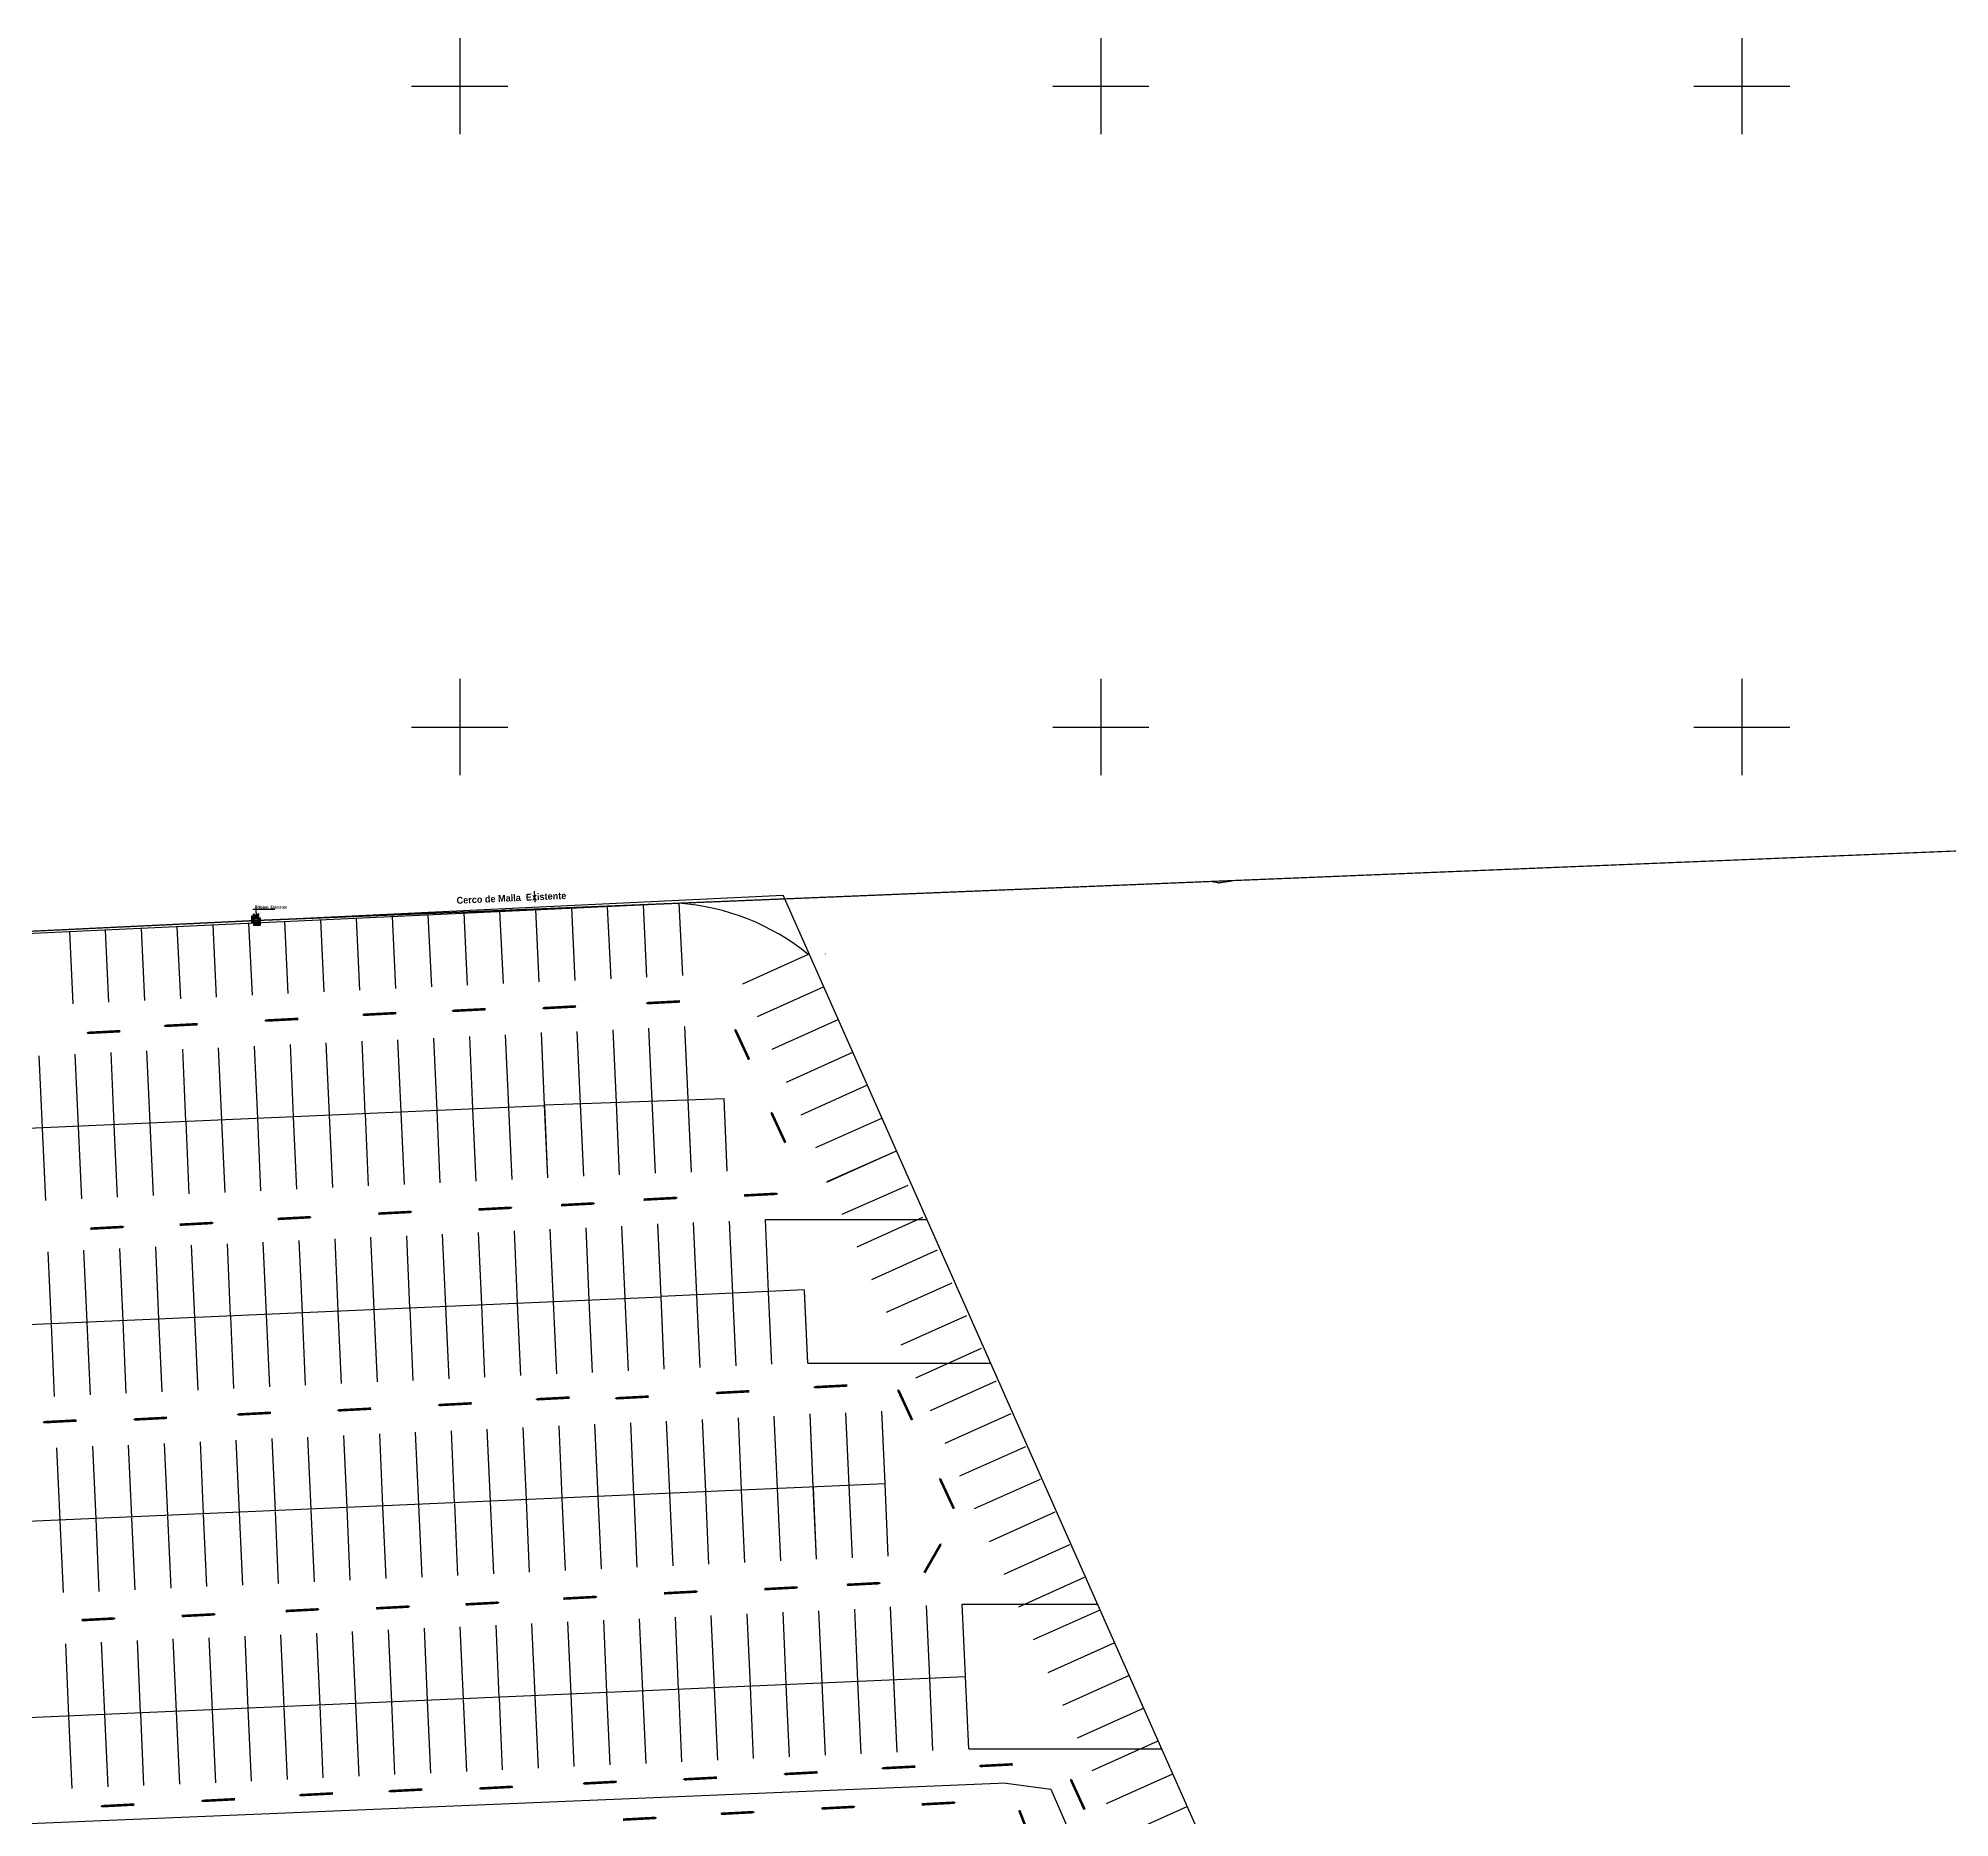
# Model space of a CAD drawing. Header units: millimetres. Extents: x 793 to 3159, y 750 to 2095.
# Drawn here: x 994.2 to 1143.3, y 1340.8 to 1479.6 of the extents above; entities that cross this region are included whole.
import ezdxf

# ---------------------------------------------------------------- set-up
doc = ezdxf.new("R2010")
doc.units = ezdxf.units.MM
for name, color, linetype in [('A-PISOS-HATCH', 8, 'Continuous'), ('cerco de malla', 7, 'Continuous'), ('CONCRETOS', 64, 'Continuous'), ('CURVD', 6, 'Continuous'), ('CURVD01', 41, 'Continuous'), ('DIMEN', 7, 'Continuous'), ('ESTACIONAMIENTO', 8, 'Continuous'), ('MOJON', 132, 'Continuous'), ('poligono real existente', 210, 'Continuous'), ('RETUTM01', 8, 'Continuous'), ('VERTICES', 210, 'Continuous')]:
    doc.layers.add(name, color=color, linetype=linetype)
doc.styles.get("Standard").update_dxf_attribs({"font": 'arial.ttf'})
doc.styles.add('TEXTOS', font='cityb___.ttf', dxfattribs={"height": 0.25})
doc.linetypes.add('RAYACONTDIAG', pattern='A,0.8,["/",Standard,S=0.08,R=0,X=0.025,Y=-0.04],0', length=0.8)
doc.linetypes.add('RAYACONTX', pattern='A,0.8,["X",Standard,S=0.08,R=0,X=0.025,Y=-0.04],0', length=0.8)

# ---------------------------------------------------------------- blocks, each defined once
blk = doc.blocks.new('A$C67FB3449')
at = {"layer": 'MOJON'}
h = blk.add_hatch(color=256, dxfattribs=at)
h.paths.add_polyline_path([(0.56, 0.69), (0, 0.69), (0, 0.13), (0.05, 0.18), (0.05, 0.64), (0.51, 0.64)])
h.paths.add_polyline_path([(0.58, 0.58), (0.11, 0.58), (0.11, 0.11), (0.58, 0.11)])
h.paths.add_polyline_path([(0.5, 0.5), (0.5, 0.19), (0.19, 0.19), (0.19, 0.5)], flags=16)
h.paths.add_polyline_path([(0.69, 0.56), (0.64, 0.51), (0.64, 0.05), (0.18, 0.05), (0.13, 0), (0.69, 0)])
h = blk.add_hatch(color=256, dxfattribs=at)
h.paths.add_polyline_path([(0.56, 0.69), (0, 0.69), (0, 0.13), (0.05, 0.18), (0.05, 0.64), (0.51, 0.64)])
h.paths.add_polyline_path([(0.58, 0.58), (0.11, 0.58), (0.11, 0.11), (0.58, 0.11)])
h.paths.add_polyline_path([(0.5, 0.5), (0.5, 0.19), (0.19, 0.19), (0.19, 0.5)], flags=16)
h.paths.add_polyline_path([(0.69, 0.56), (0.64, 0.51), (0.64, 0.05), (0.18, 0.05), (0.13, 0), (0.69, 0)])
h = blk.add_hatch(color=256, dxfattribs=at)
h.paths.add_polyline_path([(0.56, 0.69), (0, 0.69), (0, 0.13), (0.05, 0.18), (0.05, 0.64), (0.51, 0.64)])
h.paths.add_polyline_path([(0.58, 0.58), (0.11, 0.58), (0.11, 0.11), (0.58, 0.11)])
h.paths.add_polyline_path([(0.5, 0.5), (0.5, 0.19), (0.19, 0.19), (0.19, 0.5)], flags=16)
h.paths.add_polyline_path([(0.69, 0.56), (0.64, 0.51), (0.64, 0.05), (0.18, 0.05), (0.13, 0), (0.69, 0)])
for p, q in [((0, 0.69, 211.81), (0, 0.13, 211.81)), ((0.56, 0.69, 211.81), (0, 0.69, 211.81)), ((0, 0.69, 211.81), (0, 0.13, 211.81)), ((0.56, 0.69, 211.81), (0, 0.69, 211.81)), ((0, 0.69, 211.81), (0, 0.13, 211.81)), ((0.56, 0.69, 211.81), (0, 0.69, 211.81)), ((0, 0.13, 211.81), (0.05, 0.18, 211.81)), ((0, 0.13, 211.81), (0.05, 0.18, 211.81)), ((0, 0.13, 211.81), (0.05, 0.18, 211.81)), ((0.05, 0.64, 211.81), (0.05, 0.18, 211.81)), ((0.51, 0.64, 211.81), (0.05, 0.64, 211.81)), ((0.05, 0.64, 211.81), (0.05, 0.18, 211.81)), ((0.51, 0.64, 211.81), (0.05, 0.64, 211.81)), ((0.05, 0.64, 211.81), (0.05, 0.18, 211.81)), ((0.51, 0.64, 211.81), (0.05, 0.64, 211.81)), ((0.11, 0.58, 211.81), (0.11, 0.11, 211.81)), ((0.58, 0.58, 211.81), (0.11, 0.58, 211.81)), ((0.11, 0.58, 211.81), (0.11, 0.11, 211.81)), ((0.58, 0.58, 211.81), (0.11, 0.58, 211.81)), ((0.11, 0.58, 211.81), (0.11, 0.11, 211.81)), ((0.58, 0.58, 211.81), (0.11, 0.58, 211.81)), ((0.11, 0.11, 211.81), (0.58, 0.11, 211.81)), ((0.11, 0.11, 211.81), (0.58, 0.11, 211.81)), ((0.11, 0.11, 211.81), (0.58, 0.11, 211.81)), ((0.13, 0, 211.81), (0.18, 0.05, 211.81)), ((0.13, 0, 211.81), (0.18, 0.05, 211.81)), ((0.13, 0, 211.81), (0.18, 0.05, 211.81)), ((0.13, 0, 211.81), (0.69, 0, 211.81)), ((0.13, 0, 211.81), (0.69, 0, 211.81)), ((0.13, 0, 211.81), (0.69, 0, 211.81)), ((0.18, 0.05, 211.81), (0.64, 0.05, 211.81)), ((0.18, 0.05, 211.81), (0.64, 0.05, 211.81)), ((0.18, 0.05, 211.81), (0.64, 0.05, 211.81)), ((0.19, 0.5, 211.81), (0.19, 0.19, 211.81)), ((0.5, 0.5, 211.81), (0.19, 0.5, 211.81)), ((0.19, 0.5, 211.81), (0.19, 0.19, 211.81)), ((0.5, 0.5, 211.81), (0.19, 0.5, 211.81)), ((0.19, 0.5, 211.81), (0.19, 0.19, 211.81)), ((0.5, 0.5, 211.81), (0.19, 0.5, 211.81)), ((0.19, 0.19, 211.81), (0.5, 0.19, 211.81)), ((0.19, 0.19, 211.81), (0.5, 0.19, 211.81)), ((0.19, 0.19, 211.81), (0.5, 0.19, 211.81)), ((0.5, 0.19, 211.81), (0.5, 0.5, 211.81)), ((0.5, 0.19, 211.81), (0.5, 0.5, 211.81)), ((0.5, 0.19, 211.81), (0.5, 0.5, 211.81)), ((0.51, 0.64, 211.81), (0.56, 0.69, 211.81)), ((0.51, 0.64, 211.81), (0.56, 0.69, 211.81)), ((0.51, 0.64, 211.81), (0.56, 0.69, 211.81)), ((0.58, 0.11, 211.81), (0.58, 0.58, 211.81)), ((0.58, 0.11, 211.81), (0.58, 0.58, 211.81)), ((0.58, 0.11, 211.81), (0.58, 0.58, 211.81)), ((0.64, 0.51, 211.81), (0.69, 0.56, 211.81)), ((0.64, 0.51, 211.81), (0.69, 0.56, 211.81)), ((0.64, 0.51, 211.81), (0.69, 0.56, 211.81)), ((0.64, 0.05, 211.81), (0.64, 0.51, 211.81)), ((0.64, 0.05, 211.81), (0.64, 0.51, 211.81)), ((0.64, 0.05, 211.81), (0.64, 0.51, 211.81)), ((0.69, 0, 211.81), (0.69, 0.56, 211.81)), ((0.69, 0, 211.81), (0.69, 0.56, 211.81)), ((0.69, 0, 211.81), (0.69, 0.56, 211.81))]:
    blk.add_line(p, q, dxfattribs=at)
at = {"layer": 'MOJON', "lineweight": 0}
for p, q in [((0, 0.69, 211.81), (0.69, 0, 211.81)), ((0.58, 0.58, 211.81), (0.11, 0.11, 211.81))]:
    blk.add_line(p, q, dxfattribs=at)
blk = doc.blocks.new('A$C146D1F87')
at = {"layer": 'DIMEN'}
for p, q in [((0, 1.11, 431), (1.06, 1.11, 431)), ((0.53, 0.56, 431), (0.53, 1.65, 431)), ((1.06, 1.11, 431), (3.45, 1.11, 431))]:
    blk.add_line(p, q, dxfattribs=at)
at = {"layer": 'DIMEN', "color": 5}
for p, q in [((0.06, 0.23, 431), (0.19, 0.36, 431)), ((0.53, 0, 431), (0.06, 0.23, 431)), ((0.19, 0.36, 431), (0.53, 0, 431)), ((0.53, 0.56, 431), (0.53, 0, 431)), ((0.86, 0.36, 431), (0.53, 0, 431)), ((0.53, 0, 431), (0.99, 0.23, 431)), ((0.99, 0.23, 431), (0.86, 0.36, 431))]:
    blk.add_line(p, q, dxfattribs=at)
blk = doc.blocks.new('A$C6A1540C3')
at = {"layer": 'RETUTM01', "color": 8, "linetype": 'Continuous'}
for p, q in [((3.75, 7.5), (3.75, 0)), ((0, 3.75), (7.5, 3.75))]:
    blk.add_line(p, q, dxfattribs=at)

msp = doc.modelspace()

# ---------------------------------------------------------------- linework, layer by layer
at = {"layer": 'A-PISOS-HATCH'}
for p, q in [((1041.36121, 1411.99275, 296.93267), (1041.62962, 1406.3656, 296.98527)), ((1041.36125, 1411.99197, 296.93267), (1041.62962, 1406.3656, 296.98527)), ((1044.15807, 1412.12538, 296.93267), (1044.42648, 1406.49823, 296.98527)), ((1007.79752, 1410.43075, 296.9323), (1008.06552, 1404.81222, 296.98482)), ((1010.59423, 1410.56652, 296.93228), (1010.86237, 1404.94484, 296.98483)), ((1013.39105, 1410.69993, 296.93228), (1013.65923, 1405.07747, 296.98484)), ((1016.18787, 1410.83333, 296.93228), (1016.45609, 1405.2101, 296.98485)), ((1018.98461, 1410.96831, 296.93227), (1019.25295, 1405.34272, 296.98485)), ((1021.78143, 1411.10172, 296.93227), (1022.0498, 1405.47535, 296.98486)), ((1024.57825, 1411.23513, 296.93227), (1024.84666, 1405.60798, 296.98487)), ((1027.37507, 1411.36853, 296.93227), (1027.64352, 1405.7406, 296.98487)), ((1030.17182, 1411.50351, 296.93225), (1030.44038, 1405.87323, 296.98488)), ((1032.96864, 1411.63692, 296.93225), (1033.23723, 1406.00585, 296.98489)), ((1035.76546, 1411.77033, 296.93225), (1036.03591, 1406.10035, 296.98525)), ((1038.56439, 1411.85935, 296.93267), (1038.83277, 1406.23298, 296.98526)), ((996.61024, 1409.89713, 296.9323), (996.87809, 1404.28171, 296.98479)), ((999.40706, 1410.03053, 296.9323), (999.67494, 1404.41434, 296.9848)), ((1002.20388, 1410.16394, 296.9323), (1002.4718, 1404.54696, 296.98481)), ((1005.0007, 1410.29734, 296.9323), (1005.26866, 1404.67959, 296.98482)), ((1054.24666, 1408.13173, 281.53121), (1049.10694, 1405.8233, 281.58382)), ((1055.39529, 1405.57818, 281.5312), (1050.25341, 1403.26877, 281.58383)), ((1056.54248, 1403.02397, 281.5312), (1051.39989, 1400.71425, 281.58384)), ((1057.68966, 1400.46977, 281.5312), (1052.51154, 1398.14408, 281.5842)), ((1058.79631, 1397.89736, 281.53161), (1053.65801, 1395.58956, 281.58421)), ((1059.9435, 1395.34315, 281.53161), (1054.80449, 1393.03503, 281.58421)), ((1061.09069, 1392.78895, 281.53161), (1055.66312, 1390.35123, 281.58717)), ((1063.14891, 1387.602, 281.53125), (1058.02275, 1385.29965, 281.58372)), ((1064.2961, 1385.04779, 281.53125), (1059.16923, 1382.74513, 281.58373)), ((1065.44328, 1382.49359, 281.53125), (1060.3157, 1380.1906, 281.58373)), ((1066.59047, 1379.93938, 281.53125), (1061.46218, 1377.63608, 281.58374)), ((1067.73766, 1377.38518, 281.53125), (1062.60865, 1375.08155, 281.58375)), ((1068.88484, 1374.83097, 281.53125), (1063.75513, 1372.52703, 281.58375)), ((1070.03203, 1372.27677, 281.53125), (1064.9016, 1369.9725, 281.58376)), ((1071.17922, 1369.72256, 281.53125), (1066.04808, 1367.41798, 281.58377)), ((1072.32857, 1367.16933, 281.53123), (1067.19455, 1364.86345, 281.58378)), ((1073.47575, 1364.61512, 281.53123), (1068.34103, 1362.30893, 281.58378)), ((1074.62294, 1362.06092, 281.53123), (1069.4875, 1359.75441, 281.58379)), ((1075.77157, 1359.50736, 281.53121), (1070.63398, 1357.19988, 281.5838)), ((1076.91875, 1356.95316, 281.53121), (1071.78045, 1354.64536, 281.58381)), ((1078.06594, 1354.39895, 281.53121), (1072.92693, 1352.09083, 281.58381)), ((1079.21313, 1351.84475, 281.53121), (1074.0734, 1349.53631, 281.58382)), ((1080.36175, 1349.29119, 281.5312), (1075.21988, 1346.98178, 281.58383)), ((1081.50894, 1346.73698, 281.5312), (1076.36635, 1344.42726, 281.58384)), ((1082.65613, 1344.18278, 281.5312), (1077.478, 1341.85709, 281.5842)), ((1083.76278, 1341.61037, 281.53161), (1078.62448, 1339.30257, 281.58421))]:
    msp.add_line(p, q, dxfattribs=at)
at = {"layer": 'cerco de malla', "linetype": 'RAYACONTX', "ltscale": 10}
for p, q in [((1011.17738, 1410.77698, 298.908), (1201.99133, 1418.58761, 299.436)), ((917.45278, 1406.2733, 300.004), (1011.17738, 1410.77698, 298.908))]:
    msp.add_line(p, q, dxfattribs=at)
at = {"layer": 'CURVD01', "color": 41, "linetype": 'Continuous', "elevation": 299.25}
msp.add_lwpolyline([(1085.79441, 1413.8116), (1086.03381, 1413.76922), (1086.1234, 1413.75231), (1086.18606, 1413.74016), (1086.23581, 1413.73346), (1086.2867, 1413.73285), (1086.35275, 1413.73902), (1086.44801, 1413.75262), (1086.58649, 1413.77432), (1086.78224, 1413.80479), (1087.29126, 1413.88275)], dxfattribs=at)
at = {"layer": 'Defpoints'}
for p, q in [((917.45278, 1406.2733, 293.251), (1052.29719, 1412.75288, 293.251)), ((917.45278, 1406.2733, 293.251), (1042.30929, 1412.05011, 293.251)), ((1111.02223, 1280.2211, 281.53161), (1052.29719, 1412.75288, 293.251)), ((1033.68359, 1396.30803, 296.96918), (943.87812, 1392.42091, 296.97049)), ((1047.67316, 1396.85437, 296.96842), (1033.68093, 1396.36727, 296.96973)), ((1050.89756, 1387.45424, 296.87939), (1063.50705, 1387.45424, 296.87939)), ((1042.76116, 1381.3884, 296.82622), (958.84111, 1377.72313, 296.82713)), ((1053.94719, 1381.95102, 296.82678), (1042.7585, 1381.44764, 296.82677)), ((1054.20368, 1376.23202, 296.77333), (1068.51187, 1376.23202, 296.77333)), ((1060.23141, 1366.82028, 296.68302), (970.71786, 1362.88456, 296.68376)), ((1066.2575, 1357.44514, 296.59306), (1076.80413, 1357.44514, 296.59306)), ((1066.51183, 1351.77442, 296.54006), (982.59276, 1348.0871, 296.54077)), ((1066.76437, 1346.14339, 296.48743), (1081.81195, 1346.14339, 296.48743)), ((1069.6869, 1343.47413, 296.46131), (983.47935, 1339.87101, 296.46163)), ((1069.6869, 1343.47413, 296.46131), (1073.17374, 1342.99334, 281.61651)), ((1073.17374, 1342.99334, 281.61651), (1082.08816, 1322.47582, 281.61641))]:
    msp.add_line(p, q, dxfattribs=at)
msp.add_arc((1042.88155, 1394.16115, 312.33414), 18.00952, 50.8715351, 85.9354428, dxfattribs=at)
at = {"layer": 'ESTACIONAMIENTO'}
for p, q in [((1074.93653, 1413.38438, 296.92864), (1074.93639, 1413.38684, 296.92866)), ((1077.73446, 1413.4988, 296.92827), (1077.73432, 1413.50137, 296.92829)), ((1080.5324, 1413.61322, 296.92791), (1080.53225, 1413.6159, 296.92793)), ((1041.36159, 1412.00626, 296.93297), (1041.36124, 1412.0125, 296.93303)), ((1044.15924, 1412.12576, 296.93266), (1044.15917, 1412.12703, 296.93267)), ((1046.95718, 1412.24018, 296.93229), (1046.9571, 1412.24156, 296.9323)), ((1049.75511, 1412.3546, 296.93192), (1049.75503, 1412.35609, 296.93194)), ((1052.55305, 1412.46902, 296.93156), (1052.55296, 1412.47061, 296.93157)), ((1055.35098, 1412.58344, 296.93119), (1055.35089, 1412.58514, 296.93121)), ((1058.14892, 1412.69786, 296.93083), (1058.14882, 1412.69967, 296.93085)), ((1060.94685, 1412.81228, 296.93046), (1060.94675, 1412.8142, 296.93048)), ((1063.74479, 1412.9267, 296.9301), (1063.74468, 1412.92873, 296.93012)), ((1066.54272, 1413.04112, 296.92973), (1066.5426, 1413.04326, 296.92975)), ((1069.34066, 1413.15554, 296.92937), (1069.34053, 1413.15778, 296.92939)), ((1072.13859, 1413.26996, 296.929), (1072.13846, 1413.27231, 296.92902)), ((1055.59387, 1408.15952, 296.88983), (1055.59299, 1408.1756, 296.88998)), ((1022.49218, 1395.86547, 296.96973), (1022.24037, 1401.48007, 297.02221)), ((1025.28937, 1395.99092, 296.96973), (1025.0376, 1401.60474, 297.0222)), ((1028.08656, 1396.11637, 296.96973), (1027.83482, 1401.72941, 297.02219)), ((1030.88375, 1396.24182, 296.96973), (1030.63204, 1401.85408, 297.02218)), ((1033.68093, 1396.36727, 296.96973), (1033.42661, 1402.03799, 297.02273)), ((1033.68093, 1396.36727, 296.96973), (1033.42927, 1401.97875, 297.02218)), ((1036.47812, 1396.49272, 296.96973), (1036.22554, 1402.12453, 297.02237)), ((1039.27531, 1396.61817, 296.96973), (1039.02277, 1402.2492, 297.02236)), ((1042.07243, 1396.7452, 296.96974), (1041.81999, 1402.37387, 297.02235)), ((1044.86962, 1396.87065, 296.96974), (1044.61721, 1402.49854, 297.02234)), ((1044.86962, 1396.87065, 296.96974), (1044.61725, 1402.49776, 297.02234)), ((1044.86969, 1396.86909, 296.96973), (1044.61725, 1402.49776, 297.02234)), ((994.52048, 1394.60703, 296.96969), (994.26814, 1400.23336, 297.02228)), ((997.31759, 1394.73405, 296.96971), (997.06537, 1400.35803, 297.02227)), ((1000.11478, 1394.8595, 296.96971), (999.86259, 1400.4827, 297.02226)), ((1002.91197, 1394.98495, 296.96971), (1002.65981, 1400.60737, 297.02226)), ((1005.70905, 1395.11277, 296.96973), (1005.45704, 1400.73204, 297.02225)), ((1008.50624, 1395.23822, 296.96973), (1008.25426, 1400.85671, 297.02224)), ((1011.30343, 1395.36367, 296.96973), (1011.05148, 1400.98138, 297.02223)), ((1014.10062, 1395.48912, 296.96973), (1013.8487, 1401.10605, 297.02223)), ((1016.89781, 1395.61457, 296.96973), (1016.64593, 1401.23072, 297.02222)), ((1019.69499, 1395.74002, 296.96973), (1019.44315, 1401.3554, 297.02221)), ((1017.15213, 1389.94385, 296.91673), (1016.90025, 1395.56, 296.96922)), ((1019.94932, 1390.0693, 296.91673), (1019.69748, 1395.68467, 296.96921)), ((1022.74651, 1390.19475, 296.91673), (1022.4947, 1395.80934, 296.96921)), ((1025.54369, 1390.3202, 296.91673), (1025.29192, 1395.93402, 296.9692)), ((1028.34088, 1390.44565, 296.91673), (1028.08915, 1396.05869, 296.96919)), ((1031.13807, 1390.5711, 296.91673), (1030.88637, 1396.18336, 296.96918)), ((1033.93526, 1390.69655, 296.91673), (1033.68093, 1396.36727, 296.96973)), ((1033.93526, 1390.69655, 296.91673), (1033.68359, 1396.30803, 296.96918)), ((1036.73245, 1390.822, 296.91673), (1036.47987, 1396.45381, 296.96937)), ((1039.52964, 1390.94745, 296.91673), (1039.27709, 1396.57848, 296.96936)), ((1042.32675, 1391.07448, 296.91674), (1042.07431, 1396.70315, 296.96935)), ((1045.12394, 1391.19993, 296.91674), (1044.87154, 1396.82782, 296.96934)), ((1045.12401, 1391.19837, 296.91673), (1044.87157, 1396.82704, 296.96934)), ((1045.12611, 1391.15165, 296.91629), (1044.87374, 1396.77876, 296.96889)), ((1045.12618, 1391.15009, 296.91628), (1044.87374, 1396.77876, 296.96889)), ((1047.92336, 1391.27554, 296.91628), (1047.67096, 1396.90343, 296.96888)), ((1047.92343, 1391.27398, 296.91626), (1047.671, 1396.90265, 296.96887)), ((1047.92553, 1391.22726, 296.91583), (1047.67316, 1396.85437, 296.96842)), ((994.7748, 1388.9363, 296.91669), (994.52247, 1394.56264, 296.96928)), ((997.57192, 1389.06333, 296.91671), (997.31969, 1394.68731, 296.96927)), ((1000.36911, 1389.18878, 296.91671), (1000.11691, 1394.81198, 296.96926)), ((1003.16629, 1389.31423, 296.91671), (1002.91414, 1394.93665, 296.96926)), ((1005.96338, 1389.44205, 296.91673), (1005.71136, 1395.06132, 296.96925)), ((1008.76056, 1389.5675, 296.91673), (1008.50858, 1395.18599, 296.96924)), ((1011.55775, 1389.69295, 296.91673), (1011.30581, 1395.31066, 296.96923)), ((1014.35494, 1389.8184, 296.91673), (1014.10303, 1395.43533, 296.96923)), ((1060.87214, 1392.6708, 281.53125), (1055.68313, 1390.38774, 281.58418)), ((1061.99977, 1390.1079, 281.53125), (1056.85687, 1387.84513, 281.58371)), ((1031.56975, 1380.94584, 296.82677), (1031.31794, 1386.56044, 296.87925)), ((1034.36694, 1381.07129, 296.82677), (1034.11517, 1386.68511, 296.87924)), ((1037.16413, 1381.19674, 296.82677), (1036.91239, 1386.80978, 296.87923)), ((1039.96132, 1381.32219, 296.82677), (1039.70961, 1386.93445, 296.87922)), ((1042.7585, 1381.44764, 296.82677), (1042.50418, 1387.11836, 296.87977)), ((1042.7585, 1381.44764, 296.82677), (1042.50684, 1387.05912, 296.87922)), ((1045.55569, 1381.57309, 296.82677), (1045.30311, 1387.2049, 296.87941)), ((1048.35288, 1381.69854, 296.82677), (1048.10034, 1387.32957, 296.8794)), ((1051.15, 1381.82557, 296.82678), (1050.89756, 1387.45424, 296.87939)), ((998.00367, 1379.4365, 296.82673), (997.75127, 1385.06439, 296.87933)), ((1000.80086, 1379.56195, 296.82673), (1000.54849, 1385.18906, 296.87933)), ((1003.59805, 1379.6874, 296.82673), (1003.34571, 1385.31373, 296.87932)), ((1006.39516, 1379.81442, 296.82675), (1006.14293, 1385.4384, 296.87931)), ((1009.19235, 1379.93987, 296.82675), (1008.94016, 1385.56307, 296.8793)), ((1011.98954, 1380.06532, 296.82675), (1011.73738, 1385.68774, 296.8793)), ((1014.78662, 1380.19314, 296.82677), (1014.5346, 1385.81241, 296.87929)), ((1017.58381, 1380.31859, 296.82677), (1017.33183, 1385.93708, 296.87928)), ((1020.381, 1380.44404, 296.82677), (1020.12905, 1386.06175, 296.87927)), ((1023.17819, 1380.56949, 296.82677), (1022.92627, 1386.18642, 296.87927)), ((1025.97537, 1380.69494, 296.82677), (1025.7235, 1386.31109, 296.87926)), ((1028.77256, 1380.82039, 296.82677), (1028.52072, 1386.43577, 296.87925)), ((995.20648, 1379.31105, 296.82673), (994.95404, 1384.93972, 296.87934)), ((1026.2297, 1375.02422, 296.77377), (1025.97782, 1380.64037, 296.82626)), ((1029.02689, 1375.14967, 296.77377), (1028.77504, 1380.76504, 296.82625)), ((1031.82408, 1375.27512, 296.77377), (1031.57227, 1380.88971, 296.82625)), ((1034.62126, 1375.40057, 296.77377), (1034.36949, 1381.01439, 296.82624)), ((1037.41845, 1375.52602, 296.77377), (1037.16671, 1381.13906, 296.82623)), ((1040.21564, 1375.65147, 296.77377), (1039.96394, 1381.26373, 296.82622)), ((1043.01283, 1375.77692, 296.77377), (1042.7585, 1381.44764, 296.82677)), ((1043.01283, 1375.77692, 296.77377), (1042.76116, 1381.3884, 296.82622)), ((1045.81002, 1375.90237, 296.77377), (1045.55744, 1381.53418, 296.82641)), ((1048.6072, 1376.02782, 296.77377), (1048.35466, 1381.65885, 296.8264)), ((1051.40432, 1376.15485, 296.77378), (1051.15188, 1381.78352, 296.82639)), ((1054.20151, 1376.2803, 296.77378), (1053.94911, 1381.90819, 296.82638)), ((1054.20368, 1376.23202, 296.77333), (1053.95131, 1381.85913, 296.82593)), ((995.4608, 1373.64032, 296.77373), (995.20837, 1379.26899, 296.82634)), ((998.25799, 1373.76577, 296.77373), (998.00559, 1379.39367, 296.82633)), ((1001.05518, 1373.89123, 296.77373), (1000.80281, 1379.51834, 296.82633)), ((1003.85237, 1374.01668, 296.77373), (1003.60004, 1379.64301, 296.82632)), ((1006.64949, 1374.1437, 296.77375), (1006.39726, 1379.76768, 296.82631)), ((1009.44668, 1374.26915, 296.77375), (1009.19448, 1379.89235, 296.8263)), ((1012.24386, 1374.3946, 296.77375), (1011.99171, 1380.01702, 296.8263)), ((1015.04095, 1374.52242, 296.77377), (1014.78893, 1380.14169, 296.82629)), ((1017.83813, 1374.64787, 296.77377), (1017.58615, 1380.26636, 296.82628)), ((1020.63532, 1374.77332, 296.77377), (1020.38338, 1380.39103, 296.82627)), ((1023.43251, 1374.89877, 296.77377), (1023.1806, 1380.5157, 296.82627)), ((1043.4465, 1366.10727, 296.68339), (1043.19469, 1371.72187, 296.73587)), ((1046.24369, 1366.23272, 296.68339), (1045.99192, 1371.84654, 296.73586)), ((1049.04088, 1366.35817, 296.68339), (1048.78914, 1371.97121, 296.73586)), ((1051.83806, 1366.48362, 296.68339), (1051.58636, 1372.09588, 296.73585)), ((1054.63525, 1366.60907, 296.68339), (1054.38093, 1372.2798, 296.73639)), ((1054.63525, 1366.60907, 296.68339), (1054.38359, 1372.22055, 296.73584)), ((1057.43244, 1366.73452, 296.68339), (1057.17986, 1372.36633, 296.73603)), ((1060.22963, 1366.85997, 296.68339), (1059.97708, 1372.491, 296.73602)), ((1009.88042, 1364.59793, 296.68336), (1009.62801, 1370.22582, 296.73596)), ((1012.67761, 1364.72338, 296.68336), (1012.42524, 1370.35049, 296.73595)), ((1015.47479, 1364.84883, 296.68336), (1015.22246, 1370.47516, 296.73594)), ((1018.27191, 1364.97586, 296.68337), (1018.01968, 1370.59983, 296.73594)), ((1021.0691, 1365.10131, 296.68337), (1020.81691, 1370.7245, 296.73593)), ((1023.86629, 1365.22676, 296.68337), (1023.61413, 1370.84917, 296.73592)), ((1026.66337, 1365.35457, 296.68339), (1026.41135, 1370.97384, 296.73591)), ((1029.46056, 1365.48002, 296.68339), (1029.20858, 1371.09851, 296.73591)), ((1032.25775, 1365.60547, 296.68339), (1032.0058, 1371.22318, 296.7359)), ((1035.05493, 1365.73092, 296.68339), (1034.80302, 1371.34786, 296.73589)), ((1037.85212, 1365.85637, 296.68339), (1037.60025, 1371.47253, 296.73588)), ((1040.64931, 1365.98182, 296.68339), (1040.39747, 1371.5972, 296.73588)), ((995.89256, 1364.01349, 296.68376), (995.64019, 1369.6406, 296.73635)), ((998.69173, 1364.09455, 296.68334), (998.43741, 1369.76527, 296.73634)), ((1001.48892, 1364.22, 296.68334), (1001.23634, 1369.85181, 296.73598)), ((1004.28611, 1364.34545, 296.68334), (1004.03357, 1369.97648, 296.73597)), ((1007.08323, 1364.47248, 296.68336), (1006.83079, 1370.10115, 296.73597)), ((1035.30926, 1360.0602, 296.63039), (1035.05735, 1365.67713, 296.68289)), ((1038.10645, 1360.18565, 296.63039), (1037.85457, 1365.8018, 296.68288)), ((1040.90364, 1360.3111, 296.63039), (1040.65179, 1365.92648, 296.68288)), ((1043.70082, 1360.43655, 296.63039), (1043.44902, 1366.05115, 296.68287)), ((1046.49801, 1360.562, 296.63039), (1046.24624, 1366.17582, 296.68286)), ((1049.2952, 1360.68745, 296.63039), (1049.04346, 1366.30049, 296.68286)), ((1052.09239, 1360.8129, 296.63039), (1051.84069, 1366.42516, 296.68285)), ((1054.88958, 1360.93835, 296.63039), (1054.63525, 1366.60907, 296.68339)), ((1054.88958, 1360.93835, 296.63039), (1054.63791, 1366.54983, 296.68284)), ((1057.68677, 1361.0638, 296.63039), (1057.43419, 1366.69561, 296.68303)), ((1060.48395, 1361.18925, 296.63039), (1060.23141, 1366.82028, 296.68302)), ((1001.74325, 1358.54928, 296.63034), (1001.49067, 1364.18108, 296.68298)), ((1004.54044, 1358.67473, 296.63034), (1004.28789, 1364.30575, 296.68297)), ((1007.33755, 1358.80176, 296.63036), (1007.08511, 1364.43043, 296.68297)), ((1010.13474, 1358.92721, 296.63036), (1009.88234, 1364.5551, 296.68296)), ((1012.93193, 1359.05266, 296.63036), (1012.67956, 1364.67977, 296.68295)), ((1015.72912, 1359.17811, 296.63036), (1015.47678, 1364.80444, 296.68294)), ((1018.52624, 1359.30513, 296.63037), (1018.27401, 1364.92911, 296.68294)), ((1021.32342, 1359.43058, 296.63037), (1021.07123, 1365.05378, 296.68293)), ((1024.12061, 1359.55603, 296.63037), (1023.86845, 1365.17845, 296.68292)), ((1026.91769, 1359.68385, 296.63039), (1026.66568, 1365.30312, 296.68291)), ((1029.71488, 1359.8093, 296.63039), (1029.4629, 1365.42779, 296.68291)), ((1032.51207, 1359.93475, 296.63039), (1032.26012, 1365.55246, 296.6829)), ((996.14688, 1358.34277, 296.63076), (995.89451, 1363.96988, 296.68335)), ((998.94606, 1358.42383, 296.63034), (998.69173, 1364.09455, 296.68334)), ((1052.5241, 1351.18686, 296.54043), (1052.27233, 1356.80068, 296.5929)), ((1055.32129, 1351.31231, 296.54043), (1055.06955, 1356.92535, 296.59289)), ((1058.11848, 1351.43776, 296.54043), (1057.86678, 1357.05002, 296.59288)), ((1060.91567, 1351.56322, 296.54043), (1060.66134, 1357.23394, 296.59343)), ((1060.91567, 1351.56322, 296.54043), (1060.664, 1357.17469, 296.59287)), ((1063.71286, 1351.68867, 296.54043), (1063.46028, 1357.32047, 296.59306)), ((1066.51004, 1351.81412, 296.54043), (1066.2575, 1357.44514, 296.59306)), ((1018.95802, 1349.67752, 296.54039), (1018.70565, 1355.30463, 296.59298)), ((1021.75521, 1349.80297, 296.54039), (1021.50288, 1355.4293, 296.59298)), ((1024.55233, 1349.93, 296.54041), (1024.3001, 1355.55397, 296.59297)), ((1027.34952, 1350.05545, 296.54041), (1027.09732, 1355.67864, 296.59296)), ((1030.1467, 1350.1809, 296.54041), (1029.89455, 1355.80331, 296.59295)), ((1032.94379, 1350.30871, 296.54043), (1032.69177, 1355.92798, 296.59295)), ((1035.74097, 1350.43416, 296.54043), (1035.48899, 1356.05265, 296.59294)), ((1038.53816, 1350.55961, 296.54043), (1038.28622, 1356.17733, 296.59293)), ((1041.33535, 1350.68506, 296.54043), (1041.08344, 1356.302, 296.59292)), ((1044.13254, 1350.81051, 296.54043), (1043.88066, 1356.42667, 296.59292)), ((1046.92973, 1350.93596, 296.54043), (1046.67788, 1356.55134, 296.59291)), ((1049.72692, 1351.06141, 296.54043), (1049.47511, 1356.67601, 296.5929)), ((996.57859, 1348.71673, 296.54079), (996.32616, 1354.3454, 296.5934)), ((999.37578, 1348.84218, 296.54079), (999.12338, 1354.47007, 296.59339)), ((1002.17297, 1348.96763, 296.54079), (1001.9206, 1354.59474, 296.59338)), ((1004.97215, 1349.04869, 296.54038), (1004.71783, 1354.71941, 296.59338)), ((1007.76934, 1349.17414, 296.54038), (1007.51676, 1354.80595, 296.59301)), ((1010.56653, 1349.29959, 296.54038), (1010.31398, 1354.93062, 296.593)), ((1013.36364, 1349.42662, 296.54039), (1013.11121, 1355.05529, 296.593)), ((1016.16083, 1349.55207, 296.54039), (1015.90843, 1355.17996, 296.59299)), ((1044.38686, 1345.13979, 296.48743), (1044.13499, 1350.75595, 296.53992)), ((1047.18405, 1345.26524, 296.48743), (1046.93221, 1350.88062, 296.53991)), ((1049.98124, 1345.39069, 296.48743), (1049.72943, 1351.00529, 296.5399)), ((1052.77843, 1345.51614, 296.48743), (1052.52666, 1351.12996, 296.5399)), ((1055.57562, 1345.64159, 296.48743), (1055.32388, 1351.25463, 296.53989)), ((1058.3728, 1345.76704, 296.48743), (1058.1211, 1351.3793, 296.53988)), ((1061.16999, 1345.89249, 296.48743), (1060.91567, 1351.56322, 296.54043)), ((1061.16999, 1345.89249, 296.48743), (1060.91833, 1351.50397, 296.53987)), ((1063.96718, 1346.01794, 296.48743), (1063.7146, 1351.64975, 296.54006)), ((1066.76437, 1346.14339, 296.48743), (1066.51183, 1351.77442, 296.54006)), ((1013.61797, 1343.7559, 296.48739), (1013.36553, 1349.38457, 296.54)), ((1016.41516, 1343.88135, 296.48739), (1016.16275, 1349.50924, 296.53999)), ((1019.21235, 1344.0068, 296.48739), (1018.95998, 1349.63391, 296.53998)), ((1022.00953, 1344.13225, 296.48739), (1021.7572, 1349.75858, 296.53998)), ((1024.80665, 1344.25927, 296.48741), (1024.55442, 1349.88325, 296.53997)), ((1027.60384, 1344.38473, 296.48741), (1027.35165, 1350.00792, 296.53996)), ((1030.40103, 1344.51018, 296.48741), (1030.14887, 1350.13259, 296.53995)), ((1033.19811, 1344.63799, 296.48743), (1032.94609, 1350.25726, 296.53995)), ((1035.9953, 1344.76344, 296.48743), (1035.74332, 1350.38193, 296.53994)), ((1038.79249, 1344.88889, 296.48743), (1038.54054, 1350.5066, 296.53993)), ((1041.58967, 1345.01434, 296.48743), (1041.33776, 1350.63127, 296.53992)), ((996.83292, 1343.04601, 296.48779), (996.58048, 1348.67468, 296.5404)), ((999.63011, 1343.17146, 296.48779), (999.3777, 1348.79935, 296.54039)), ((1002.4273, 1343.29691, 296.48779), (1002.17493, 1348.92402, 296.54038)), ((1005.22647, 1343.37797, 296.48738), (1004.97215, 1349.04869, 296.54038)), ((1008.02366, 1343.50342, 296.48738), (1007.77108, 1349.13522, 296.54001)), ((1010.82085, 1343.62887, 296.48738), (1010.56831, 1349.2599, 296.54))]:
    msp.add_line(p, q, dxfattribs=at)
at = {"layer": 'ESTACIONAMIENTO', "color": 8}
for p, q in [((1032.93767, 1412.21153, 296.9392), (1032.89108, 1413.06002, 296.94713)), ((1038.56447, 1411.87684, 296.9332), (1038.56331, 1411.89797, 296.9334)), ((1032.97025, 1411.61801, 296.93365), (1032.96746, 1411.66892, 296.93413)), ((1035.76736, 1411.74743, 296.93342), (1035.76539, 1411.78344, 296.93376))]:
    msp.add_line(p, q, dxfattribs=at)
at = {"layer": 'ESTACIONAMIENTO'}
for points in [[(1044.23104, 1404.46686, 0.2, 0.2, 0), (1041.9546, 1404.34713, 0.5, 0, 0), (1041.56392, 1404.32544, 0, 0, 0)], [(1006.6201, 1402.69265, 0.2, 0.2, 0), (1004.34367, 1402.57291, 0.5, 0, 0), (1003.95299, 1402.55123, 0, 0, 0)], [(1014.47028, 1403.10716, 0.2, 0.2, 0), (1012.19385, 1402.98742, 0.5, 0, 0), (1011.80317, 1402.96573, 0, 0, 0)], [(1022.10358, 1403.55738, 0.2, 0.2, 0), (1019.82715, 1403.43764, 0.5, 0, 0), (1019.43646, 1403.41596, 0, 0, 0)], [(1029.0718, 1403.86373, 0.2, 0.2, 0), (1026.79537, 1403.744, 0.5, 0, 0), (1026.40468, 1403.72231, 0, 0, 0)], [(1036.13664, 1404.0766, 0.2, 0.2, 0), (1033.86021, 1403.95686, 0.5, 0, 0), (1033.46953, 1403.93518, 0, 0, 0)], [(1000.59263, 1402.14627, 0.2, 0.2, 0), (998.3162, 1402.02654, 0.5, 0, 0), (997.92551, 1402.00485, 0, 0, 0)], [(1049.62857, 1399.92272, 0.2, 0.2, 0), (1048.67064, 1401.99126, 0.5, 0, 0), (1048.50519, 1402.34584, 0, 0, 0)], [(1052.45413, 1393.44402, 0.2, 0.2, 0), (1051.4962, 1395.51256, 0.5, 0, 0), (1051.33075, 1395.86714, 0, 0, 0)], [(1049.22996, 1389.32552, 0.2, 0.2, 0), (1051.5064, 1389.44526, 0.5, 0, 0), (1051.89708, 1389.46694, 0, 0, 0)], [(1020.7022, 1387.91033, 0.2, 0.2, 0), (1022.97864, 1388.03007, 0.5, 0, 0), (1023.36932, 1388.05176, 0, 0, 0)], [(1028.52187, 1388.23334, 0.2, 0.2, 0), (1030.7983, 1388.35308, 0.5, 0, 0), (1031.18898, 1388.37477, 0, 0, 0)], [(1034.95992, 1388.57007, 0.2, 0.2, 0), (1037.23635, 1388.68981, 0.5, 0, 0), (1037.62704, 1388.7115, 0, 0, 0)], [(1041.4103, 1389.00251, 0.2, 0.2, 0), (1043.68673, 1389.12225, 0.5, 0, 0), (1044.07741, 1389.14394, 0, 0, 0)], [(998.25051, 1386.73925, 0.2, 0.2, 0), (1000.52694, 1386.85899, 0.5, 0, 0), (1000.91762, 1386.88068, 0, 0, 0)], [(1005.21873, 1387.04561, 0.2, 0.2, 0), (1007.49516, 1387.16534, 0.5, 0, 0), (1007.88584, 1387.18703, 0, 0, 0)], [(1012.85203, 1387.49583, 0.2, 0.2, 0), (1015.12846, 1387.61557, 0.5, 0, 0), (1015.51914, 1387.63725, 0, 0, 0)], [(1057.28664, 1374.49908, 0.2, 0.2, 0), (1055.01021, 1374.37934, 0.5, 0, 0), (1054.61953, 1374.35766, 0, 0, 0)], [(1027.99972, 1373.1071, 0.2, 0.2, 0), (1025.72329, 1372.98737, 0.5, 0, 0), (1025.3326, 1372.96568, 0, 0, 0)], [(1035.63302, 1373.55733, 0.2, 0.2, 0), (1033.35658, 1373.43759, 0.5, 0, 0), (1032.9659, 1373.41591, 0, 0, 0)], [(1041.80317, 1373.63435, 0.2, 0.2, 0), (1039.52673, 1373.51461, 0.5, 0, 0), (1039.13605, 1373.49293, 0, 0, 0)], [(1049.65334, 1374.04885, 0.2, 0.2, 0), (1047.37691, 1373.92912, 0.5, 0, 0), (1046.98623, 1373.90743, 0, 0, 0)], [(1062.34074, 1371.80457, 0.2, 0.2, 0), (1061.38281, 1373.87311, 0.5, 0, 0), (1061.21736, 1374.22769, 0, 0, 0)], [(997.17064, 1371.76646, 0.2, 0.2, 0), (994.89421, 1371.64673, 0.5, 0, 0), (994.50352, 1371.62504, 0, 0, 0)], [(1004.23548, 1371.97933, 0.2, 0.2, 0), (1001.95905, 1371.85959, 0.5, 0, 0), (1001.56837, 1371.83791, 0, 0, 0)], [(1012.32988, 1372.36959, 0.2, 0.2, 0), (1010.05344, 1372.24986, 0.5, 0, 0), (1009.66276, 1372.22817, 0, 0, 0)], [(1020.14954, 1372.6926, 0.2, 0.2, 0), (1017.87311, 1372.57286, 0.5, 0, 0), (1017.48243, 1372.55118, 0, 0, 0)], [(1065.59808, 1364.8865, 0.2, 0.2, 0), (1064.64015, 1366.95504, 0.5, 0, 0), (1064.47469, 1367.30962, 0, 0, 0)], [(1063.29804, 1359.88772, 0.2, 0.2, 0), (1064.43206, 1361.86521, 0.5, 0, 0), (1064.62573, 1362.20521, 0, 0, 0)], [(1035.14287, 1357.86926, 0.2, 0.2, 0), (1037.41931, 1357.989, 0.5, 0, 0), (1037.80999, 1358.01068, 0, 0, 0)], [(1042.99305, 1358.28376, 0.2, 0.2, 0), (1045.26948, 1358.4035, 0.5, 0, 0), (1045.66016, 1358.42519, 0, 0, 0)], [(1050.81271, 1358.60677, 0.2, 0.2, 0), (1053.08915, 1358.72651, 0.5, 0, 0), (1053.47983, 1358.74819, 0, 0, 0)], [(1057.25077, 1358.9435, 0.2, 0.2, 0), (1059.5272, 1359.06324, 0.5, 0, 0), (1059.91788, 1359.08492, 0, 0, 0)], [(1005.38212, 1356.50955, 0.2, 0.2, 0), (1007.65855, 1356.62929, 0.5, 0, 0), (1008.04923, 1356.65097, 0, 0, 0)], [(1013.47651, 1356.89981, 0.2, 0.2, 0), (1015.75294, 1357.01955, 0.5, 0, 0), (1016.14363, 1357.04124, 0, 0, 0)], [(1020.54135, 1357.11268, 0.2, 0.2, 0), (1022.81779, 1357.23242, 0.5, 0, 0), (1023.20847, 1357.2541, 0, 0, 0)], [(1027.50957, 1357.41903, 0.2, 0.2, 0), (1029.78601, 1357.53877, 0.5, 0, 0), (1030.17669, 1357.56046, 0, 0, 0)], [(997.56245, 1356.18654, 0.2, 0.2, 0), (999.83888, 1356.30628, 0.5, 0, 0), (1000.22957, 1356.32797, 0, 0, 0)], [(1062.59817, 1344.76515, 0.2, 0.2, 0), (1060.32174, 1344.64542, 0.5, 0, 0), (1059.93106, 1344.62373, 0, 0, 0)], [(1070.19521, 1344.9398, 0.2, 0.2, 0), (1067.91877, 1344.82006, 0.5, 0, 0), (1067.52809, 1344.79837, 0, 0, 0)], [(1031.20064, 1343.18716, 0.2, 0.2, 0), (1028.92421, 1343.06742, 0.5, 0, 0), (1028.53352, 1343.04573, 0, 0, 0)], [(1039.29503, 1343.57742, 0.2, 0.2, 0), (1037.0186, 1343.45768, 0.5, 0, 0), (1036.62792, 1343.43599, 0, 0, 0)], [(1047.1147, 1343.90043, 0.2, 0.2, 0), (1044.83827, 1343.78069, 0.5, 0, 0), (1044.44758, 1343.759, 0, 0, 0)], [(1054.96488, 1344.31493, 0.2, 0.2, 0), (1052.68844, 1344.19519, 0.5, 0, 0), (1052.29776, 1344.1735, 0, 0, 0)], [(1075.7928, 1341.40703, 0.2, 0.2, 0), (1074.84583, 1343.48061, 0.5, 0, 0), (1074.68226, 1343.83607, 0, 0, 0)], [(1001.6841, 1341.80321, 0.2, 0.2, 0), (999.40767, 1341.68347, 0.5, 0, 0), (999.01699, 1341.66178, 0, 0, 0)], [(1009.53428, 1342.21771, 0.2, 0.2, 0), (1007.25785, 1342.09797, 0.5, 0, 0), (1006.86716, 1342.07629, 0, 0, 0)], [(1017.16758, 1342.66794, 0.2, 0.2, 0), (1014.89114, 1342.5482, 0.5, 0, 0), (1014.50046, 1342.52651, 0, 0, 0)], [(1024.1358, 1342.97429, 0.2, 0.2, 0), (1021.85936, 1342.85455, 0.5, 0, 0), (1021.46868, 1342.83286, 0, 0, 0)], [(1055.27301, 1341.48966, 0.2, 0.2, 0), (1057.54945, 1341.6094, 0.5, 0, 0), (1057.94013, 1341.63108, 0, 0, 0)], [(1063.09268, 1341.81267, 0.2, 0.2, 0), (1065.36911, 1341.9324, 0.5, 0, 0), (1065.75979, 1341.95409, 0, 0, 0)], [(1039.78954, 1340.62493, 0.2, 0.2, 0), (1042.06597, 1340.74467, 0.5, 0, 0), (1042.45666, 1340.76635, 0, 0, 0)], [(1047.42284, 1341.07516, 0.2, 0.2, 0), (1049.69927, 1341.19489, 0.5, 0, 0), (1050.08995, 1341.21658, 0, 0, 0)], [(1070.70007, 1341.34894, 0.2, 0.2, 0), (1071.52352, 1339.22328, 0.5, 0, 0), (1071.66592, 1338.85883, 0, 0, 0)]]:
    msp.add_lwpolyline(points, format="xyseb", dxfattribs=at)
at = {"layer": 'poligono real existente', "linetype": 'RAYACONTDIAG', "elevation": 293.251}
msp.add_lwpolyline([(1369.33465, 1426.06132), (1255.57285, 1420.9017), (1202.17198, 1418.58763), (1011.17738, 1410.77698), (917.45278, 1406.2733), (976.69776, 1327.5493), (915.03327, 1324.68525), (960.96143, 1264.06909), (979.67277, 1239.20305), (1021.60152, 1183.08387), (1047.83437, 1149.10084), (1055.37166, 1138.42562), (1109.5674, 1067.16951)], dxfattribs=at)

# ---------------------------------------------------------------- block references
at = {"layer": 'CONCRETOS'}
msp.add_blockref('A$C67FB3449', (1010.83081, 1410.43041, 87.0966), dxfattribs=at)
at = {"layer": 'CURVD', "xscale": 0.5, "yscale": 0.5, "zscale": 0.5}
msp.add_blockref('A$C146D1F87', (1010.91467, 1411.12354, 83.408), dxfattribs=at)
at = {"layer": 'poligono real existente'}
for p in [(1023.30715, 1472.1269), (1073.30715, 1472.1269), (1123.30715, 1472.1269), (1023.30715, 1422.1269), (1073.30715, 1422.1269), (1123.30715, 1422.1269)]:
    msp.add_blockref('A$C6A1540C3', p, dxfattribs=at)

# ---------------------------------------------------------------- texts
at = {"layer": 'VERTICES', "style": 'TEXTOS'}
msp.add_text('Mojon  Existente', height=0.2125, dxfattribs=at).set_placement((1011.27336, 1411.71801, -27.80825))
msp.add_text('Cerco de Malla  Existente', height=0.53125, rotation=2.5714484, dxfattribs=at).set_placement((1026.822, 1412.08391, -101.46063))

doc.saveas('drawing.dxf')
